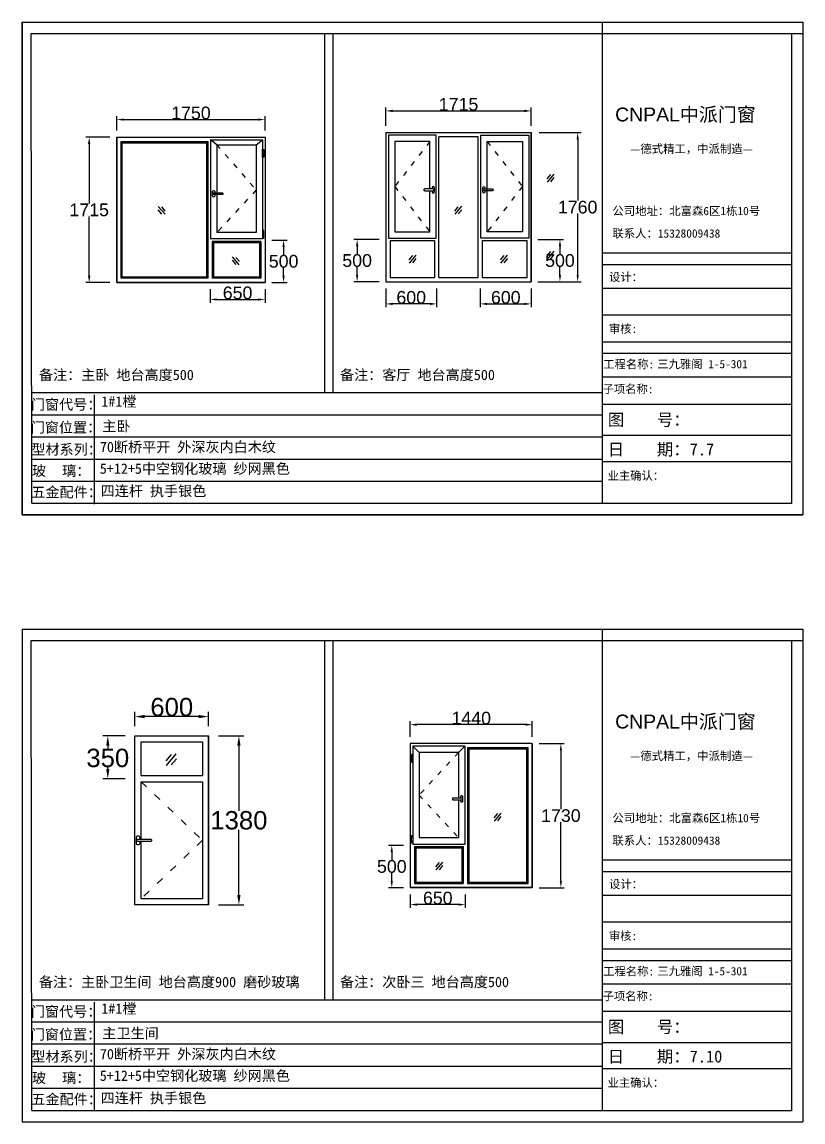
# Model space of a CAD drawing. Header units: inches. Extents: x -138455 to 599497, y -747149 to 13167.
# Drawn here: x 179601 to 188811, y -110082 to -97102 of the extents above; entities that cross this region are included whole.
import ezdxf

# ---------------------------------------------------------------- set-up
doc = ezdxf.new("R2010")
doc.units = ezdxf.units.IN
doc.header["$MEASUREMENT"] = 0
doc.header["$PDMODE"] = 35
doc.header["$PDSIZE"] = -3
doc.linetypes.add('ACAD_ISO03W100', pattern=[30, 12, -18])
doc.layers.add('0 @ 1', color=7, linetype='Continuous')
doc.styles.add('Annotative', font='arialbd.ttf')
doc.styles.add('MtXpl_', font='')
doc.styles.get("Standard").update_dxf_attribs({"font": 'arial.ttf'})
doc.styles.get('MtXpl_').set_extended_font_data('SimSun')
doc.dimstyles.get("Standard").update_dxf_attribs({"dimtxt": 80, "dimasz": 70, "dimexe": 40, "dimexo": 80, "dimgap": 0, "dimtad": 1, "dimtih": 1, "dimtoh": 1, "dimdec": 0, "dimzin": 0, "dimdsep": 46, "dimtxsty": 'Standard', "dimcen": 0.09, "dimadec": 0, "dimazin": 0, "dimtfac": 1, "dimtdec": 0, "dimtofl": 0, "dimtmove": 0, "dimatfit": 3, "dimfxl": 0, "dimtolj": 1, "dimtzin": 0, "dimarcsym": 0})

# ---------------------------------------------------------------- blocks, each defined once
blk = doc.blocks.new('dzcs')
blk.add_lwpolyline([(142095.7, -3327.8), (142195.7, -3327.8, 0.414214), (142205.7, -3317.8), (142205.7, -3317.8, 0.414214), (142195.7, -3307.8), (142095.7, -3307.8, 0.414214), (142085.7, -3317.8), (142085.7, -3317.8, 0.414214)], format="xyb", close=True)
blk.add_lwpolyline([(142182.2, -3327.8), (142182.2, -3341.8, 0.414214), (142195.7, -3355.3), (142195.7, -3355.3, 0.414214), (142209.2, -3341.8), (142209.2, -3293.8, 0.414214), (142195.7, -3280.3), (142195.7, -3280.3, 0.414214), (142182.2, -3293.8), (142182.2, -3307.8)], format="xyb")
blk = doc.blocks.new('123as')
at = {"color": 0}
for p, q in [((90189, 51387), (90252, 51462)), ((90194, 51330), (90312, 51470)), ((90251, 51335), (90314, 51410))]:
    blk.add_line(p, q, dxfattribs=at)
blk = doc.blocks.new('*D644')
at = {"color": 0, "lineweight": -2, "transparency": 16777216}
for p, q in [((184179, -107397), (184179, -107556)), ((184829, -107397), (184829, -107556)), ((184749, -107516), (184259, -107516))]:
    blk.add_line(p, q, dxfattribs=at)
at = {"color": 0, "transparency": 16777216}
for points in [[(184259, -107503), (184259, -107530), (184179, -107516)], [(184749, -107503), (184749, -107530), (184829, -107516)]]:
    blk.add_solid(points, dxfattribs=at)
at = {"layer": 'Defpoints', "color": 0, "transparency": 16777216}
for p in [(184179, -107317), (184829, -107317), (184179, -107516)]:
    blk.add_point(p, dxfattribs=at)
at = {"color": 0, "transparency": 16777216, "insert": (184504, -107440), "char_height": 150, "attachment_point": 5}
blk.add_mtext('\\A1;650', dxfattribs=at)
blk = doc.blocks.new('23zdsa')
for p, q in [((141281, -2940), (141266, -2940)), ((141266, -2940), (141266, -3030)), ((141281, -2960), (141266, -2960)), ((141281, -2965), (141266, -2965)), ((141281, -3030), (141281, -2940)), ((141266, -3005), (141281, -3005)), ((141266, -3010), (141281, -3010)), ((141266, -3030), (141281, -3030))]:
    blk.add_line(p, q)
blk = doc.blocks.new('*D645')
at = {"color": 0, "lineweight": -2, "transparency": 16777216}
for p, q in [((184179, -105537), (184179, -105353)), ((185539, -105393), (184259, -105393)), ((185619, -105537), (185619, -105353))]:
    blk.add_line(p, q, dxfattribs=at)
at = {"color": 0, "transparency": 16777216}
for points in [[(184259, -105380), (184259, -105407), (184179, -105393)], [(185539, -105380), (185539, -105407), (185619, -105393)]]:
    blk.add_solid(points, dxfattribs=at)
at = {"layer": 'Defpoints', "color": 0, "transparency": 16777216}
for p in [(184179, -105393), (184179, -105617), (185619, -105617)]:
    blk.add_point(p, dxfattribs=at)
at = {"color": 0, "transparency": 16777216, "insert": (184899, -105317), "char_height": 150, "attachment_point": 5}
blk.add_mtext('\\A1;1440', dxfattribs=at)
blk = doc.blocks.new('*D679')
at = {"color": 0, "lineweight": -2, "transparency": 16777216}
for p, q in [((184099, -106817), (183922, -106817)), ((183962, -106897), (183962, -106990)), ((183962, -107237), (183962, -107143)), ((184099, -107317), (183922, -107317))]:
    blk.add_line(p, q, dxfattribs=at)
at = {"color": 0, "transparency": 16777216}
for points in [[(183948, -106897), (183975, -106897), (183962, -106817)], [(183948, -107237), (183975, -107237), (183962, -107317)]]:
    blk.add_solid(points, dxfattribs=at)
at = {"layer": 'Defpoints', "color": 0, "transparency": 16777216}
for p in [(184179, -106817), (183962, -107317), (184179, -107317)]:
    blk.add_point(p, dxfattribs=at)
at = {"color": 0, "transparency": 16777216, "insert": (183962, -107067), "char_height": 150, "attachment_point": 5}
blk.add_mtext('\\A1;500', dxfattribs=at)
blk = doc.blocks.new('*D680')
at = {"color": 0, "lineweight": -2, "transparency": 16777216}
for p, q in [((185699, -105617), (185996, -105617)), ((185956, -105697), (185956, -106390)), ((185956, -107237), (185956, -106543)), ((185699, -107317), (185996, -107317))]:
    blk.add_line(p, q, dxfattribs=at)
at = {"color": 0, "transparency": 16777216}
for points in [[(185943, -105697), (185969, -105697), (185956, -105617)], [(185943, -107237), (185969, -107237), (185956, -107317)]]:
    blk.add_solid(points, dxfattribs=at)
at = {"layer": 'Defpoints', "color": 0, "transparency": 16777216}
for p in [(185619, -105617), (185619, -107317), (185956, -107317)]:
    blk.add_point(p, dxfattribs=at)
at = {"color": 0, "transparency": 16777216, "insert": (185956, -106467), "char_height": 150, "attachment_point": 5}
blk.add_mtext('\\A1;1730', dxfattribs=at)
blk = doc.blocks.new('*D684')
at = {"color": 0, "lineweight": -2, "transparency": 16777216}
for p, q in [((181818, -100256), (181818, -100416)), ((182468, -100256), (182468, -100416)), ((181898, -100376), (182388, -100376))]:
    blk.add_line(p, q, dxfattribs=at)
at = {"color": 0, "transparency": 16777216}
for points in [[(181898, -100363), (181898, -100389), (181818, -100376)], [(182388, -100363), (182388, -100389), (182468, -100376)]]:
    blk.add_solid(points, dxfattribs=at)
at = {"layer": 'Defpoints', "color": 0, "transparency": 16777216}
for p in [(181818, -100176), (182468, -100176), (182468, -100376)]:
    blk.add_point(p, dxfattribs=at)
at = {"color": 0, "transparency": 16777216, "insert": (182143, -100299), "char_height": 150, "attachment_point": 5}
blk.add_mtext('\\A1;650', dxfattribs=at)
blk = doc.blocks.new('*D686')
at = {"color": 0, "lineweight": -2, "transparency": 16777216}
for p, q in [((180718, -98381), (180718, -98213)), ((180798, -98253), (182388, -98253)), ((182468, -98381), (182468, -98213))]:
    blk.add_line(p, q, dxfattribs=at)
at = {"color": 0, "transparency": 16777216}
for points in [[(180798, -98240), (180798, -98266), (180718, -98253)], [(182388, -98240), (182388, -98266), (182468, -98253)]]:
    blk.add_solid(points, dxfattribs=at)
at = {"layer": 'Defpoints', "color": 0, "transparency": 16777216}
for p in [(182468, -98253), (180718, -98461), (182468, -98461)]:
    blk.add_point(p, dxfattribs=at)
at = {"color": 0, "transparency": 16777216, "insert": (181593, -98176), "char_height": 150, "attachment_point": 5}
blk.add_mtext('\\A1;1750', dxfattribs=at)
blk = doc.blocks.new('*D685')
at = {"color": 0, "lineweight": -2, "transparency": 16777216}
for p, q in [((182548, -99676), (182726, -99676)), ((182686, -99756), (182686, -99850)), ((182686, -100096), (182686, -100003)), ((182548, -100176), (182726, -100176))]:
    blk.add_line(p, q, dxfattribs=at)
at = {"color": 0, "transparency": 16777216}
for points in [[(182672, -99756), (182699, -99756), (182686, -99676)], [(182672, -100096), (182699, -100096), (182686, -100176)]]:
    blk.add_solid(points, dxfattribs=at)
at = {"layer": 'Defpoints', "color": 0, "transparency": 16777216}
for p in [(182468, -99676), (182468, -100176), (182686, -100176)]:
    blk.add_point(p, dxfattribs=at)
at = {"color": 0, "transparency": 16777216, "insert": (182686, -99926), "char_height": 150, "attachment_point": 5}
blk.add_mtext('\\A1;500', dxfattribs=at)
blk = doc.blocks.new('*D687')
at = {"color": 0, "lineweight": -2, "transparency": 16777216}
for p, q in [((180638, -98461), (180353, -98461)), ((180393, -98541), (180393, -99242)), ((180393, -100096), (180393, -99395)), ((180638, -100176), (180353, -100176))]:
    blk.add_line(p, q, dxfattribs=at)
at = {"color": 0, "transparency": 16777216}
for points in [[(180379, -98541), (180406, -98541), (180393, -98461)], [(180379, -100096), (180406, -100096), (180393, -100176)]]:
    blk.add_solid(points, dxfattribs=at)
at = {"layer": 'Defpoints', "color": 0, "transparency": 16777216}
for p in [(180718, -98461), (180393, -100176), (180718, -100176)]:
    blk.add_point(p, dxfattribs=at)
at = {"color": 0, "transparency": 16777216, "insert": (180393, -99319), "char_height": 150, "attachment_point": 5}
blk.add_mtext('\\A1;1715', dxfattribs=at)
blk = doc.blocks.new('*D700')
at = {"color": 0, "lineweight": -2, "transparency": 16777216}
for p, q in [((183891, -100247), (183891, -100468)), ((184491, -100247), (184491, -100468)), ((184411, -100428), (183971, -100428))]:
    blk.add_line(p, q, dxfattribs=at)
at = {"color": 0, "transparency": 16777216}
for points in [[(183971, -100415), (183971, -100442), (183891, -100428)], [(184411, -100415), (184411, -100442), (184491, -100428)]]:
    blk.add_solid(points, dxfattribs=at)
at = {"layer": 'Defpoints', "color": 0, "transparency": 16777216}
for p in [(183891, -100167), (184491, -100167), (183891, -100428)]:
    blk.add_point(p, dxfattribs=at)
at = {"color": 0, "transparency": 16777216, "insert": (184191, -100352), "char_height": 150, "attachment_point": 5}
blk.add_mtext('\\A1;600', dxfattribs=at)
blk = doc.blocks.new('*D698')
at = {"color": 0, "lineweight": -2, "transparency": 16777216}
for p, q in [((185699, -98407), (186194, -98407)), ((186154, -98487), (186154, -99210)), ((186154, -100087), (186154, -99363)), ((185699, -100167), (186194, -100167))]:
    blk.add_line(p, q, dxfattribs=at)
at = {"color": 0, "transparency": 16777216}
for points in [[(186141, -98487), (186167, -98487), (186154, -98407)], [(186141, -100087), (186167, -100087), (186154, -100167)]]:
    blk.add_solid(points, dxfattribs=at)
at = {"layer": 'Defpoints', "color": 0, "transparency": 16777216}
for p in [(185619, -98407), (185619, -100167), (186154, -100167)]:
    blk.add_point(p, dxfattribs=at)
at = {"color": 0, "transparency": 16777216, "insert": (186154, -99287), "char_height": 150, "attachment_point": 5}
blk.add_mtext('\\A1;1760', dxfattribs=at)
blk = doc.blocks.new('*D701')
at = {"color": 0, "lineweight": -2, "transparency": 16777216}
for p, q in [((185006, -100247), (185006, -100468)), ((185606, -100247), (185606, -100468)), ((185086, -100428), (185526, -100428))]:
    blk.add_line(p, q, dxfattribs=at)
at = {"color": 0, "transparency": 16777216}
for points in [[(185086, -100415), (185086, -100442), (185006, -100428)], [(185526, -100415), (185526, -100442), (185606, -100428)]]:
    blk.add_solid(points, dxfattribs=at)
at = {"layer": 'Defpoints', "color": 0, "transparency": 16777216}
for p in [(185006, -100167), (185606, -100167), (185606, -100428)]:
    blk.add_point(p, dxfattribs=at)
at = {"color": 0, "transparency": 16777216, "insert": (185306, -100352), "char_height": 150, "attachment_point": 5}
blk.add_mtext('\\A1;600', dxfattribs=at)
blk = doc.blocks.new('*D699')
at = {"color": 0, "lineweight": -2, "transparency": 16777216}
for p, q in [((183811, -99667), (183513, -99667)), ((183553, -99747), (183553, -99840)), ((183553, -100087), (183553, -99993)), ((183811, -100167), (183513, -100167))]:
    blk.add_line(p, q, dxfattribs=at)
at = {"color": 0, "transparency": 16777216}
for points in [[(183540, -99747), (183566, -99747), (183553, -99667)], [(183540, -100087), (183566, -100087), (183553, -100167)]]:
    blk.add_solid(points, dxfattribs=at)
at = {"layer": 'Defpoints', "color": 0, "transparency": 16777216}
for p in [(183891, -99667), (183553, -100167), (183891, -100167)]:
    blk.add_point(p, dxfattribs=at)
at = {"color": 0, "transparency": 16777216, "insert": (183553, -99917), "char_height": 150, "attachment_point": 5}
blk.add_mtext('\\A1;500', dxfattribs=at)
blk = doc.blocks.new('*D702')
at = {"color": 0, "lineweight": -2, "transparency": 16777216}
for p, q in [((185686, -99667), (185985, -99667)), ((185945, -99747), (185945, -99840)), ((185945, -100087), (185945, -99993)), ((185686, -100167), (185985, -100167))]:
    blk.add_line(p, q, dxfattribs=at)
at = {"color": 0, "transparency": 16777216}
for points in [[(185932, -99747), (185958, -99747), (185945, -99667)], [(185932, -100087), (185958, -100087), (185945, -100167)]]:
    blk.add_solid(points, dxfattribs=at)
at = {"layer": 'Defpoints', "color": 0, "transparency": 16777216}
for p in [(185606, -99667), (185606, -100167), (185945, -100167)]:
    blk.add_point(p, dxfattribs=at)
at = {"color": 0, "transparency": 16777216, "insert": (185945, -99917), "char_height": 150, "attachment_point": 5}
blk.add_mtext('\\A1;500', dxfattribs=at)
blk = doc.blocks.new('*D703')
at = {"color": 0, "lineweight": -2, "transparency": 16777216}
for p, q in [((183891, -98327), (183891, -98111)), ((185606, -98327), (185606, -98111)), ((183971, -98151), (185526, -98151))]:
    blk.add_line(p, q, dxfattribs=at)
at = {"color": 0, "transparency": 16777216}
for points in [[(183971, -98137), (183971, -98164), (183891, -98151)], [(185526, -98137), (185526, -98164), (185606, -98151)]]:
    blk.add_solid(points, dxfattribs=at)
at = {"layer": 'Defpoints', "color": 0, "transparency": 16777216}
for p in [(185606, -98151), (183891, -98407), (185606, -98407)]:
    blk.add_point(p, dxfattribs=at)
at = {"color": 0, "transparency": 16777216, "insert": (184749, -98074), "char_height": 150, "attachment_point": 5}
blk.add_mtext('\\A1;1715', dxfattribs=at)
blk = doc.blocks.new('*D681')
at = {"color": 0, "lineweight": -2, "transparency": 16777216}
for p, q in [((181891.3, -105891.2), (182099.1, -105891.2)), ((182059.1, -105971.2), (182059.1, -106504.6)), ((182059.1, -107191.2), (182059.1, -106657.8)), ((181891.3, -107271.2), (182099.1, -107271.2))]:
    blk.add_line(p, q, dxfattribs=at)
at = {"color": 0, "transparency": 16777216}
for points in [[(182045.7, -105971.2), (182072.4, -105971.2), (182059.1, -105891.2)], [(182045.7, -107191.2), (182072.4, -107191.2), (182059.1, -107271.2)]]:
    blk.add_solid(points, dxfattribs=at)
at = {"layer": 'Defpoints', "color": 0, "transparency": 16777216}
for p in [(181811.3, -105891.2), (181811.3, -107271.2), (182059.1, -107271.2)]:
    blk.add_point(p, dxfattribs=at)
at = {"color": 0, "transparency": 16777216, "insert": (182059.1, -106581.2), "char_height": 150, "attachment_point": 5}
blk.add_mtext('\\A1;1380', dxfattribs=at)
blk = doc.blocks.new('*D682')
at = {"color": 0, "lineweight": -2, "transparency": 16777216}
for p, q in [((181211.3, -105811.2), (181211.3, -105694)), ((181731.3, -105734), (181291.3, -105734)), ((181811.3, -105811.2), (181811.3, -105694))]:
    blk.add_line(p, q, dxfattribs=at)
at = {"color": 0, "transparency": 16777216}
for points in [[(181291.3, -105720.7), (181291.3, -105747.4), (181211.3, -105734)], [(181731.3, -105720.7), (181731.3, -105747.4), (181811.3, -105734)]]:
    blk.add_solid(points, dxfattribs=at)
at = {"layer": 'Defpoints', "color": 0, "transparency": 16777216}
for p in [(181211.3, -105734), (181211.3, -105891.2), (181811.3, -105891.2)]:
    blk.add_point(p, dxfattribs=at)
at = {"color": 0, "transparency": 16777216, "insert": (181511.3, -105657.4), "char_height": 150, "attachment_point": 5}
blk.add_mtext('\\A1;600', dxfattribs=at)
blk = doc.blocks.new('*D683')
at = {"color": 0, "lineweight": -2, "transparency": 16777216}
for p, q in [((181131.3, -105891.2), (180949.6, -105891.2)), ((180989.6, -105971.2), (180989.6, -105995.7)), ((180989.6, -106161.2), (180989.6, -106149)), ((181131.3, -106241.2), (180949.6, -106241.2))]:
    blk.add_line(p, q, dxfattribs=at)
at = {"color": 0, "transparency": 16777216}
for points in [[(180976.3, -105971.2), (181003, -105971.2), (180989.6, -105891.2)], [(180976.3, -106161.2), (181003, -106161.2), (180989.6, -106241.2)]]:
    blk.add_solid(points, dxfattribs=at)
at = {"layer": 'Defpoints', "color": 0, "transparency": 16777216}
for p in [(180989.6, -105891.2), (181211.3, -105891.2), (181211.3, -106241.2)]:
    blk.add_point(p, dxfattribs=at)
at = {"color": 0, "transparency": 16777216, "insert": (180989.6, -106072.4), "char_height": 150, "attachment_point": 5}
blk.add_mtext('\\A1;350', dxfattribs=at)
blk = doc.blocks.new('12312ads')
for p, q in [((181211.3, -107271.2), (181211.3, -105891.2)), ((181211.3, -105891.2), (181811.3, -105891.2)), ((181811.3, -107271.2), (181811.3, -105891.2)), ((181811.3, -105891.2), (181811.3, -107271.2)), ((181261.3, -105941.2), (181761.3, -105941.2)), ((181261.3, -106216.2), (181261.3, -105941.2)), ((181761.3, -105941.2), (181761.3, -106216.2)), ((181261.3, -106216.2), (181761.3, -106216.2)), ((181261.3, -106266.2), (181761.3, -106266.2)), ((181261.3, -106733.6), (181261.3, -106266.2)), ((181761.3, -106266.2), (181761.3, -107221.2)), ((181261.3, -107221.2), (181261.3, -106753.6)), ((181811.3, -107271.2), (181211.3, -107271.2)), ((181761.3, -107221.2), (181261.3, -107221.2))]:
    blk.add_line(p, q)
at = {"linetype": 'ACAD_ISO03W100', "ltscale": 5}
blk.add_lwpolyline([(181261.3, -106266.2), (181761.3, -106743.7), (181261.3, -107221.2)], dxfattribs=at)
at = {"xscale": 0.6684526412304121, "yscale": 0.6684526412304121, "zscale": 0.6684526412304121}
blk.add_blockref('123as', (121179, -140444.2), dxfattribs=at)
at = {"xscale": -1}
blk.add_blockref('dzcs', (323431.8, -103425.8), dxfattribs=at)
for base, p2, angle, picture, middle in [((181211.3, -105734), (181211.3, -105891.2), 180, '*D682', (181511.3, -105657.4)), ((182059.1, -107271.2), (181811.3, -107271.2), 90, '*D681', (182059.1, -106581.2))]:
    dim = blk.add_linear_dim(base=base, p1=(181811.3, -105891.2), p2=p2, angle=angle, dimstyle='Standard', override={"dimtxt": 150, "dimasz": 80})
    dim.commit()
    dim.dimension.update_dxf_attribs({"geometry": picture, "text_midpoint": middle})
dim = blk.add_linear_dim(base=(180989.6, -105891.2), p1=(181211.3, -106241.2), p2=(181211.3, -105891.2), angle=90, dimstyle='Standard', override={"dimtxt": 150, "dimasz": 80})
dim.commit()
dim.dimension.update_dxf_attribs({"geometry": '*D683', "text_midpoint": (180989.6, -106072.4), "dimtype": 128})

msp = doc.modelspace()

# ---------------------------------------------------------------- linework, layer by layer
for p, q in [((179600.7, -97101.8), (179600.7, -102918.1)), ((179600.7, -97101.8), (179600.7, -102780.9)), ((186444.6, -97101.8), (186444.6, -102780.9)), ((179707.4, -97238.4), (188811.3, -97238.4)), ((179717.6, -102780.9), (179707.4, -97238.4)), ((183168, -97238.4), (183168, -101475)), ((183268, -97238.4), (183268, -101475)), ((188674.7, -97242.7), (188674.7, -102785.2)), ((180718.2, -100176.1), (180718.2, -98461.1)), ((180718.2, -98461.1), (182468.2, -98461.1)), ((180718.2, -98461.1), (180718.2, -100176.1)), ((180768.2, -100126.1), (180768.2, -98511.1)), ((180768.2, -98511.1), (181793.2, -98511.1)), ((180783.2, -98526.1), (180768.2, -98511.1)), ((181778.2, -98526.1), (181793.2, -98511.1)), ((181793.2, -98511.1), (181793.2, -99706.1)), ((181823.2, -98491.1), (182438.2, -98491.1)), ((181823.2, -98491.1), (181823.2, -99661.1)), ((181898.2, -98551.1), (181823.2, -98491.1)), ((182438.2, -98491.1), (182438.2, -99661.1)), ((182468.2, -98461.1), (182468.2, -100176.1)), ((183891.5, -98406.7), (183891.5, -100166.7)), ((183891.5, -98406.7), (185606.5, -98406.7)), ((183921.5, -98436.7), (183921.5, -99651.7)), ((184486.5, -98436.7), (183921.5, -98436.7)), ((183996.5, -98511.7), (183996.5, -99576.7)), ((184411.5, -98511.7), (183996.5, -98511.7)), ((184411.5, -99072.1), (184411.5, -98511.7)), ((184486.5, -99651.7), (184486.5, -98436.7)), ((184981.5, -98456.7), (184516.5, -98456.7)), ((184516.5, -100116.7), (184516.5, -98456.7)), ((184981.5, -100116.7), (184981.5, -98456.7)), ((185011.5, -98436.7), (185576.5, -98436.7)), ((185011.5, -99651.7), (185011.5, -98436.7)), ((185086.5, -98511.7), (185501.5, -98511.7)), ((185086.5, -99576.7), (185086.5, -98511.7)), ((185501.5, -98511.7), (185501.5, -99576.7)), ((185576.5, -98436.7), (185576.5, -99651.7)), ((185606.5, -100166.7), (185606.5, -98406.7)), ((185606.5, -98406.7), (185606.5, -100166.7)), ((180783.2, -100111.1), (180783.2, -98526.1)), ((180783.2, -98526.1), (181778.2, -98526.1)), ((181778.2, -98526.1), (181778.2, -100111.1)), ((181898.2, -98551.1), (182363.2, -98551.1)), ((181898.2, -98551.1), (181898.2, -99118.6)), ((182363.2, -98551.1), (182363.2, -99586.1)), ((181898.2, -99138.6), (181898.2, -99586.1)), ((184411.5, -99576.7), (184411.5, -99092.1)), ((182438.2, -99661.1), (181823.2, -99661.1)), ((182363.2, -99586.1), (181898.2, -99586.1)), ((183921.5, -99651.7), (184486.5, -99651.7)), ((183941.5, -99681.7), (184466.5, -99681.7)), ((183941.5, -99681.7), (183941.5, -100116.7)), ((183996.5, -99576.7), (184411.5, -99576.7)), ((184466.5, -99681.7), (184466.5, -100116.7)), ((185576.5, -99651.7), (185011.5, -99651.7)), ((185031.5, -99681.7), (185556.5, -99681.7)), ((185031.5, -100116.7), (185031.5, -99681.7)), ((185501.5, -99576.7), (185086.5, -99576.7)), ((185556.5, -100116.7), (185556.5, -99681.7)), ((180768.2, -100126.1), (180768.2, -99781.1)), ((181793.2, -99706.1), (181793.2, -100126.1)), ((182418.2, -99691.1), (181843.2, -99691.1)), ((181843.2, -99691.1), (181843.2, -100126.1)), ((181858.2, -99706.1), (181843.2, -99691.1)), ((182403.2, -99706.1), (181858.2, -99706.1)), ((181858.2, -99706.1), (181858.2, -100111.1)), ((182403.2, -99706.1), (182418.2, -99691.1)), ((182403.2, -99706.1), (182403.2, -100111.1)), ((182418.2, -99691.1), (182418.2, -100126.1)), ((186444.6, -99824.8), (188674.7, -99824.8)), ((186444.6, -99961.4), (188674.7, -99961.4)), ((182468.2, -100176.1), (180718.2, -100176.1)), ((180718.2, -100176.1), (182468.2, -100176.1)), ((180783.2, -100111.1), (180768.2, -100126.1)), ((181793.2, -100126.1), (180768.2, -100126.1)), ((181778.2, -100111.1), (180783.2, -100111.1)), ((181793.2, -100126.1), (181778.2, -100111.1)), ((181858.2, -100111.1), (181843.2, -100126.1)), ((182418.2, -100126.1), (181843.2, -100126.1)), ((182403.2, -100111.1), (181858.2, -100111.1)), ((182403.2, -100111.1), (182418.2, -100126.1)), ((183891.5, -100166.7), (185606.5, -100166.7)), ((183941.5, -100116.7), (184466.5, -100116.7)), ((184516.5, -100116.7), (184981.5, -100116.7)), ((185031.5, -100116.7), (185556.5, -100116.7)), ((186444.6, -100243), (188674.7, -100243)), ((186444.6, -100556.2), (188674.7, -100556.2)), ((186444.6, -100874.4), (188674.7, -100874.4)), ((186444.6, -101010.9), (188674.7, -101010.9)), ((186444.6, -101287.2), (188674.7, -101287.2)), ((179717.2, -101475), (186444.6, -101475)), ((180453.5, -101502.2), (180453.5, -102790.8)), ((186444.6, -101610.9), (188674.7, -101610.9)), ((179717.2, -101736.1), (186444.6, -101736.1)), ((179717.2, -101997.3), (186444.6, -101997.3)), ((186444.6, -101978.5), (188674.7, -101978.5)), ((179717.2, -102258.5), (186444.6, -102258.5)), ((186444.6, -102288.3), (188674.7, -102288.3)), ((179717.2, -102519.7), (186444.6, -102519.7)), ((179717.6, -102780.9), (188674.7, -102780.9)), ((179600.7, -102918.1), (188811.3, -102918.1)), ((179600.7, -104265.3), (188811.3, -104265.3)), ((179600.7, -104265.3), (179600.7, -110081.6)), ((186444.6, -104265.3), (186444.6, -109944.4)), ((188811.3, -104265.3), (188811.3, -110081.6)), ((179707.4, -104401.9), (188811.3, -104401.9)), ((179717.6, -109944.4), (179707.4, -104401.9)), ((183168, -104401.9), (183168, -108638.5)), ((183268, -104401.9), (183268, -108638.5)), ((188674.7, -104406.2), (188674.7, -109948.8)), ((185619.2, -105616.5), (184179.2, -105616.5)), ((184179.2, -105616.5), (184179.2, -107316.5)), ((184824.2, -105646.5), (184209.2, -105646.5)), ((184209.2, -105646.5), (184209.2, -106801.5)), ((184749.2, -105721.5), (184824.2, -105646.5)), ((184824.2, -105646.5), (184824.2, -106801.5)), ((185619.2, -107316.5), (185619.2, -105616.5)), ((185619.2, -105616.5), (185619.2, -107316.5)), ((184749.2, -105721.5), (184284.2, -105721.5)), ((184284.2, -105721.5), (184284.2, -106726.5)), ((184749.2, -105721.5), (184749.2, -106259)), ((185569.2, -105666.5), (184854.2, -105666.5)), ((184854.2, -105666.5), (184854.2, -106846.5)), ((184869.2, -105681.5), (184854.2, -105666.5)), ((185554.2, -105681.5), (184869.2, -105681.5)), ((184869.2, -105681.5), (184869.2, -107251.5)), ((185554.2, -105681.5), (185569.2, -105666.5)), ((185554.2, -107251.5), (185554.2, -105681.5)), ((185569.2, -107266.5), (185569.2, -105666.5)), ((184749.2, -106279), (184749.2, -106726.5)), ((184209.2, -106801.5), (184824.2, -106801.5)), ((184284.2, -106726.5), (184749.2, -106726.5)), ((184229.2, -106831.5), (184804.2, -106831.5)), ((184229.2, -106831.5), (184229.2, -107266.5)), ((184244.2, -106846.5), (184229.2, -106831.5)), ((184244.2, -106846.5), (184789.2, -106846.5)), ((184244.2, -106846.5), (184244.2, -107251.5)), ((184789.2, -106846.5), (184804.2, -106831.5)), ((184789.2, -106846.5), (184789.2, -107251.5)), ((184804.2, -106831.5), (184804.2, -107266.5)), ((184854.2, -106846.5), (184854.2, -107266.5)), ((185569.2, -107266.5), (185569.2, -106921.5)), ((186444.6, -106988.3), (188674.7, -106988.3)), ((186444.6, -107124.9), (188674.7, -107124.9)), ((184179.2, -107316.5), (185619.2, -107316.5)), ((185619.2, -107316.5), (184179.2, -107316.5)), ((184244.2, -107251.5), (184229.2, -107266.5)), ((184229.2, -107266.5), (184804.2, -107266.5)), ((184244.2, -107251.5), (184789.2, -107251.5)), ((184789.2, -107251.5), (184804.2, -107266.5)), ((184854.2, -107266.5), (184869.2, -107251.5)), ((184854.2, -107266.5), (185569.2, -107266.5)), ((184869.2, -107251.5), (185554.2, -107251.5)), ((185554.2, -107251.5), (185569.2, -107266.5)), ((186444.6, -107406.6), (188674.7, -107406.6)), ((186444.6, -107719.8), (188674.7, -107719.8)), ((186444.6, -108037.9), (188674.7, -108037.9)), ((186444.6, -108174.5), (188674.7, -108174.5)), ((186444.6, -108450.7), (188674.7, -108450.7)), ((179717.2, -108638.5), (186444.6, -108638.5)), ((180453.5, -108665.7), (180453.5, -109954.3)), ((179717.2, -108899.7), (186444.6, -108899.7)), ((186444.6, -108774.5), (188674.7, -108774.5)), ((186444.6, -109142.1), (188674.7, -109142.1)), ((179717.2, -109160.9), (186444.6, -109160.9)), ((179717.2, -109422.1), (186444.6, -109422.1)), ((186444.6, -109451.8), (188674.7, -109451.8)), ((179717.2, -109683.3), (186444.6, -109683.3)), ((179717.6, -109944.4), (188674.7, -109944.4)), ((179600.7, -110081.6), (188811.3, -110081.6))]:
    msp.add_line(p, q)
msp.add_lwpolyline([(188811.3, -97101.8), (188811.3, -102918.1), (179600.7, -102918.1), (179600.7, -97101.8)], close=True)
for points in [[(182363.2, -98551.1), (182438.2, -98491.1)], [(184284.2, -105721.5), (184209.2, -105646.5)]]:
    msp.add_lwpolyline(points)
at = {"linetype": 'ACAD_ISO03W100', "ltscale": 5}
for points in [[(184411.5, -98511.7), (183996.5, -99044.2), (184411.5, -99576.7)], [(185086.5, -98511.7), (185501.5, -99044.2), (185086.5, -99576.7)], [(181898.2, -98551.1), (182363.2, -99083.6), (181898.2, -99586.1)], [(184749.2, -105721.5), (184284.2, -106224), (184749.2, -106726.5)]]:
    msp.add_lwpolyline(points, dxfattribs=at)

# ---------------------------------------------------------------- block references
at = {"xscale": -1, "rotation": 180}
msp.add_blockref('23zdsa', (41172.6, -101636.3), dxfattribs=at)
for name, p, xscale, yscale, zscale in [('123as', (125507.9, -133302.7), 0.6684526412304121, 0.6684526412304121, 0.6684526412304121), ('123as', (241577.7, -133682.9), -0.6684526412304121, 0.6684526412304121, 0.6684526412304121), ('123as', (124417, -133681.9), 0.6684526412304121, 0.6684526412304121, 0.6684526412304121), ('123as', (125507.9, -134210.6), 0.6684526412304121, 0.6684526412304121, 0.6684526412304121), ('123as', (242453.2, -134278.9), -0.6684526412304121, 0.6684526412304121, 0.6684526412304121), ('123as', (123880.2, -134257.6), 0.6684526412304121, 0.6684526412304121, 0.6684526412304121), ('123as', (124958, -134257.6), 0.6684526412304121, 0.6684526412304121, 0.6684526412304121), ('12312ads', (-81058.5, 47570.3), 1.445779102545755, 1.445779102545755, 1.445779102545755), ('123as', (124882.7, -140842.6), 0.6684526412304121, 0.6684526412304121, 0.6684526412304121), ('123as', (124194.2, -141419.4), 0.6684526412304121, 0.6684526412304121, 0.6684526412304121)]:
    msp.add_blockref(name, p, dxfattribs=dict(xscale=xscale, yscale=yscale, zscale=zscale))
at = {"xscale": -1}
for name, p in [('dzcs', (324056.4, -95810.8)), ('dzcs', (327242.9, -95764.3)), ('23zdsa', (325474.8, -103761.3))]:
    msp.add_blockref(name, p, dxfattribs=at)
for name, p in [('dzcs', (42255.1, -95764.3)), ('23zdsa', (41172.6, -96620.8)), ('dzcs', (42591, -102951.2))]:
    msp.add_blockref(name, p)
at = {"rotation": 180}
msp.add_blockref('23zdsa', (325474.8, -108776.8), dxfattribs=at)

# ---------------------------------------------------------------- texts
for p in [(186595.9, -98274.9), (186595.9, -105438.4)]:
    msp.add_text('CNPAL', height=163.9).set_placement(p)
at = {"style": 'MtXpl_'}
for s, height, p in [('中派门窗', 163.9, (187359.3, -98274.9)), ('—德式精工，中派制造—', 98.338, (186773.5, -98648)), ('公司地址：北富森6区1栋10号', 98.338, (186563.2, -99381.1)), ('联系人：15328009438', 98.338, (186563.2, -99646.3)), ('设计：', 97.73, (186523.8, -100160.2)), ('审核:', 97.73, (186522, -100771.1)), ('工程名称:', 97.73, (186455.4, -101189.4)), ('三九雅阁 1-5-301', 97.729, (187093.9, -101187.4)), ('子项名称:', 97.73, (186448, -101481.7)), ('图    号：', 141.61, (186509.6, -101866.2)), ('日    期：7.7', 141.61, (186509.6, -102216)), ('业主确认：', 97.73, (186506.5, -102504.4)), ('中派门窗', 163.9, (187359.3, -105438.4)), ('—德式精工，中派制造—', 98.338, (186773.5, -105811.6)), ('公司地址：北富森6区1栋10号', 98.338, (186563.2, -106544.7)), ('联系人：15328009438', 98.338, (186563.2, -106809.9)), ('设计：', 97.73, (186523.8, -107323.7)), ('审核:', 97.73, (186522, -107934.6)), ('工程名称:', 97.73, (186455.4, -108353)), ('三九雅阁 1-5-301', 97.729, (187093.9, -108351)), ('子项名称:', 97.73, (186448, -108645.2)), ('图    号：', 141.61, (186509.6, -109029.8)), ('日    期：7.10', 141.607, (186509.6, -109379.5)), ('业主确认：', 97.73, (186506.5, -109668))]:
    msp.add_text(s, height=height, dxfattribs=at).set_placement(p)
at = {"layer": '0 @ 1', "style": 'Annotative'}
for s, p in [('门窗代号：', (179706.2, -101675.8)), ('门窗位置：', (179703.6, -101945.5)), ('型材系列：', (179711.2, -102206.2)), ('玻    璃：', (179719.1, -102457.9)), ('五金配件：', (179711.5, -102709.9)), ('门窗代号：', (179706.2, -108839.4)), ('门窗位置：', (179703.6, -109109)), ('型材系列：', (179711.2, -109369.8)), ('玻    璃：', (179719.1, -109621.5)), ('五金配件：', (179711.5, -109873.5))]:
    msp.add_text(s, height=121.83, dxfattribs=at).set_placement(p)
at = {"layer": '0 @ 1', "char_height": 121.831, "attachment_point": 1, "style": 'Annotative'}
for s, width, insert in [('{\\fSimSun|b1|i0|c134|p2;备注：主卧 地台高度500}', 4396.385, (179800.1, -101204.9)), ('{\\fSimSun|b1|i0|c134|p2;备注：客厅 地台高度500}', 4396.385, (183351, -101204.9)), ('{\\fSimSun|b1|i0|c134|p2;1#1樘}', 4396.385, (180535.3, -101518.6)), ('{\\fSimSun|b1|i0|c134|p2;主卧 }', 4396.385, (180548.4, -101810)), ('{\\fSimSun|b1|i0|c134|p2;70断桥平开 外深灰内白木纹 }', 4396.385, (180519.4, -102055.7)), ('{\\fSimSun|b1|i0|c134|p2;5+12+5中空钢化玻璃 纱网黑色}', 5972.399, (180517.8, -102310.6)), ('{\\fSimSun|b1|i0|c134|p2;四连杆 执手银色}', 4396.385, (180527.9, -102574)), ('{\\fSimSun|b1|i0|c134|p2;备注：主卧卫生间 地台高度900 磨砂玻璃}', 4396.385, (179800.1, -108368.5)), ('{\\fSimSun|b1|i0|c134|p2;备注：次卧三 地台高度500}', 4396.385, (183351, -108368.5)), ('{\\fSimSun|b1|i0|c134|p2;1#1樘}', 4396.385, (180535.3, -108682.1)), ('{\\fSimSun|b1|i0|c134|p2;主卫生间 }', 4396.385, (180548.4, -108973.6)), ('{\\fSimSun|b1|i0|c134|p2;70断桥平开 外深灰内白木纹 }', 4396.385, (180519.4, -109219.3)), ('{\\fSimSun|b1|i0|c134|p2;5+12+5中空钢化玻璃 纱网黑色 }', 5972.399, (180517.8, -109474.1)), ('{\\fSimSun|b1|i0|c134|p2;四连杆 执手银色 }', 4396.385, (180527.9, -109737.5))]:
    msp.add_mtext_dynamic_manual_height_columns(s, width=width, gutter_width=903.5, heights=[0], dxfattribs=dict(at, insert=insert))

# ---------------------------------------------------------------- dimensions: what is measured, and where the dimension line sits
for base, p1, p2, picture, middle in [((185606.5, -98150.5), (183891.5, -98406.7), (185606.5, -98406.7), '*D703', (184749, -98073.9)), ((182468.2, -98253.1), (180718.2, -98461.1), (182468.2, -98461.1), '*D686', (181593.2, -98176.5)), ((183891.5, -100428.2), (184491.5, -100166.7), (183891.5, -100166.7), '*D700', (184191.5, -100351.7)), ((185606.5, -100428.2), (185006.5, -100166.7), (185606.5, -100166.7), '*D701', (185306.5, -100351.7))]:
    dim = msp.add_linear_dim(base=base, p1=p1, p2=p2, dimstyle='Standard', override={"dimtxt": 150, "dimasz": 80})
    dim.commit()
    dim.dimension.update_dxf_attribs({"geometry": picture, "text_midpoint": middle})
for base, p1, p2, angle, picture, middle in [((180392.6, -100176.1), (180718.2, -98461.1), (180718.2, -100176.1), 90, '*D687', (180392.6, -99318.6)), ((183553, -100166.7), (183891.5, -99666.7), (183891.5, -100166.7), 90, '*D699', (183553, -99916.7)), ((185945, -100166.7), (185606.5, -99666.7), (185606.5, -100166.7), 90, '*D702', (185945, -99916.7)), ((182468.2, -100375.9), (181818.2, -100176.1), (182468.2, -100176.1), 180, '*D684', (182143.2, -100299.3)), ((184179.2, -105393.5), (185619.2, -105616.5), (184179.2, -105616.5), 180, '*D645', (184899.2, -105316.9)), ((184179.2, -107516.3), (184829.2, -107316.5), (184179.2, -107316.5), 0, '*D644', (184504.2, -107439.7))]:
    dim = msp.add_linear_dim(base=base, p1=p1, p2=p2, angle=angle, dimstyle='Standard', override={"dimtxt": 150, "dimasz": 80})
    dim.commit()
    dim.dimension.update_dxf_attribs({"geometry": picture, "text_midpoint": middle})
for base, p1, p2, picture, middle in [((186154.1, -100166.7), (185619, -98406.7), (185619, -100166.7), '*D698', (186154.1, -99286.7)), ((182685.6, -100176.1), (182468.2, -99676.1), (182468.2, -100176.1), '*D685', (182685.6, -99926.1)), ((183961.8, -107316.5), (184179.2, -106816.5), (184179.2, -107316.5), '*D679', (183961.8, -107066.5))]:
    dim = msp.add_linear_dim(base=base, p1=p1, p2=p2, angle=90, dimstyle='Standard', override={"dimtxt": 150, "dimasz": 80})
    dim.commit()
    dim.dimension.update_dxf_attribs({"geometry": picture, "text_midpoint": middle, "dimtype": 160})
dim = msp.add_linear_dim(base=(185955.9, -107316.5), p1=(185619.2, -105616.5), p2=(185619.2, -107316.5), angle=90, text='1730', dimstyle='Standard', override={"dimtxt": 150, "dimasz": 80})
dim.commit()
dim.dimension.update_dxf_attribs({"geometry": '*D680', "text_midpoint": (185955.9, -106466.5)})

doc.saveas('drawing.dxf')
